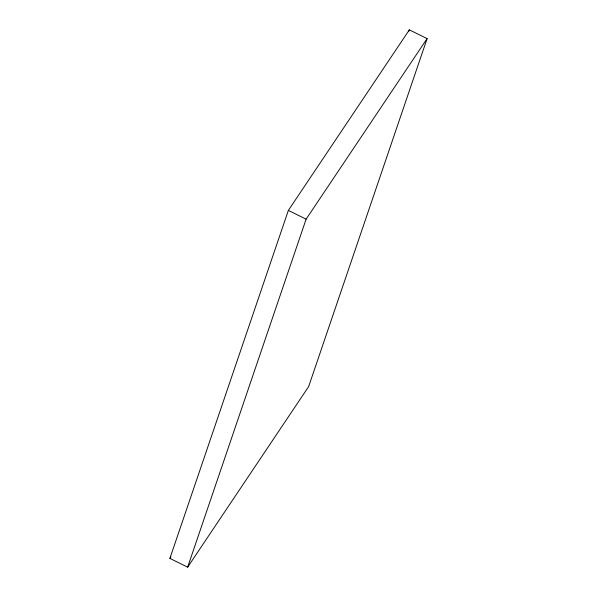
<?xml version="1.0" encoding="UTF-8"?>
<svg xmlns="http://www.w3.org/2000/svg" width="597" height="597" viewBox="0 0 597 597"><rect width="100%" height="100%" fill="white"/><g stroke="black" fill="none" stroke-linecap="round" stroke-linejoin="round"><path stroke-width="0.9" d="M169.891 558.396L288.358 210.405L409.348 29.85L427.109 38.604L308.642 386.595L187.652 567.15L169.891 558.396L170.921 556.852M187.652 567.15L306.119 219.159L427.109 38.604M408.744 31.611L409.348 29.85M288.358 210.405L306.119 219.159"/></g></svg>
